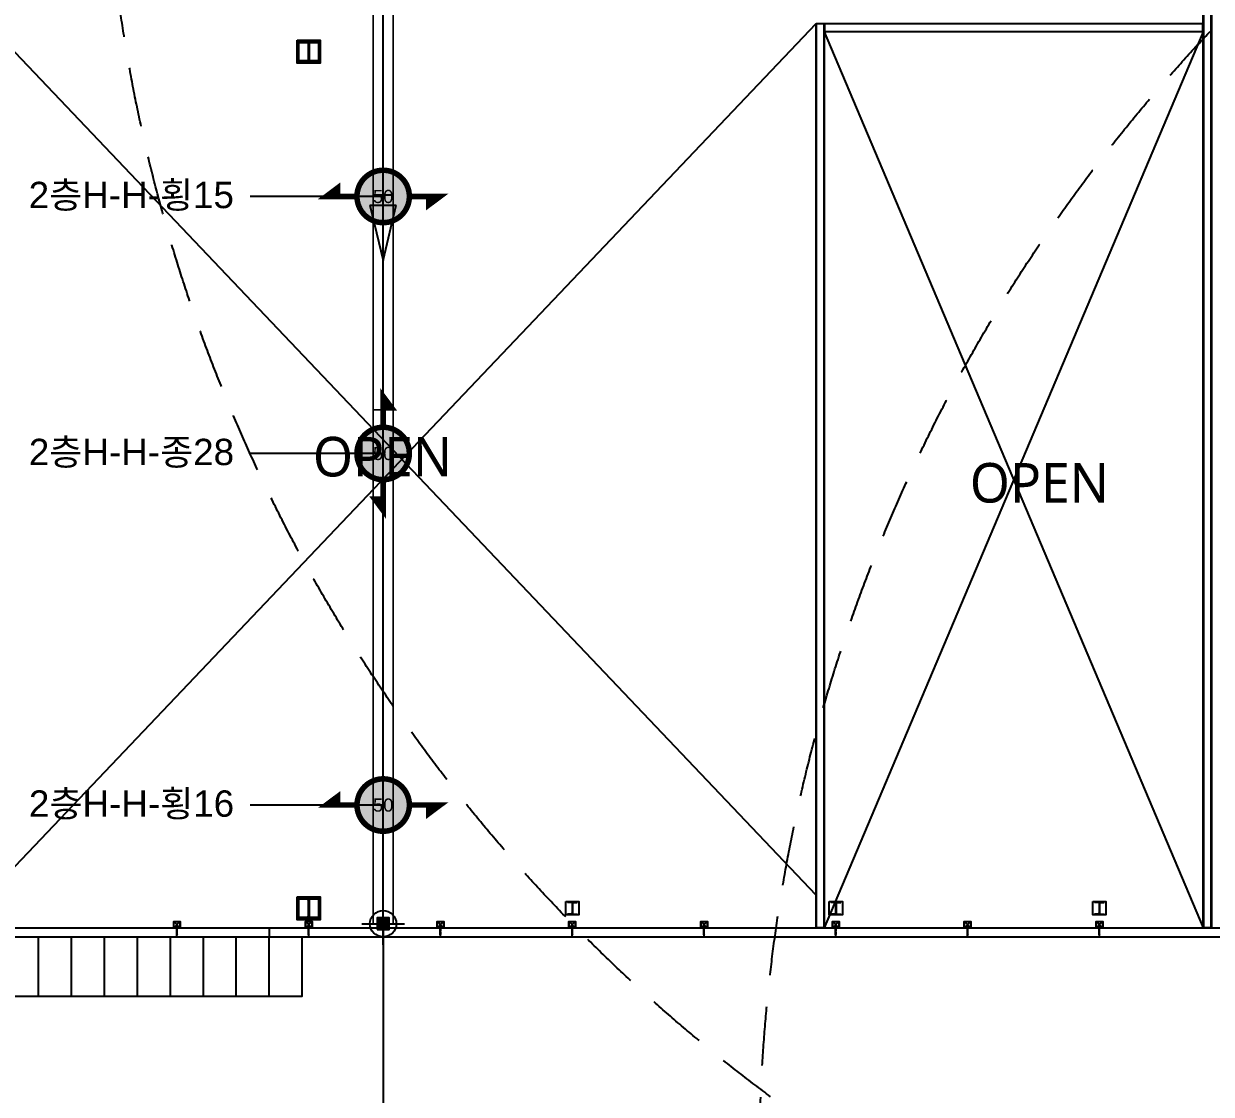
# Model space of a CAD drawing. Header units: millimetres. Extents: x 0 to 168200, y 0 to 118800.
# Drawn here: x 73200 to 91223, y 40102 to 56348 of the extents above; entities that cross this region are included whole.
import ezdxf
from ezdxf import colors
from ezdxf.entities.mleader import LeaderData, LeaderLine
from ezdxf.enums import TextEntityAlignment as Align
from ezdxf.math import Vec2, Vec3

# ---------------------------------------------------------------- set-up
doc = ezdxf.new("R2010")
doc.units = ezdxf.units.MM
doc.header["$LTSCALE"] = 200
for name, pattern in [('CEN-GAUN', [32.2, 30, -1, 0.2, -1]), ('CENTER', [50.8, 31.75, -6.35, 6.35, -6.35]), ('HID', [2.3, 1.5, -0.8]), ('HIDDEN', [0.375, 0.25, -0.125]), ('HIDDEN2', [1, 0.5, -0.5])]:
    doc.linetypes.add(name, pattern=pattern)
for name, color, linetype in [('BACK', 8, 'Continuous'), ('CEN', 1, 'CEN-GAUN'), ('SF-(TUTUM_P) ZONE', 7, 'Continuous'), ('SF-(TUTUM_P) 블럭', 7, 'Continuous'), ('메탈판넬-2', 8, 'Continuous'), ('소화', 1, 'Continuous'), ('투툼_버팀대_이름', 7, 'Continuous'), ('투툼_종방향버팀대', 7, 'Continuous'), ('투툼_횡방향버팀대', 7, 'Continuous')]:
    doc.layers.add(name, color=color, linetype=linetype)
doc.styles.get("Standard").update_dxf_attribs({"font": ''})
doc.styles.add('TutumMLeaderTextStyle', font='', dxfattribs={"height": 200})
doc.styles.add('스타일1', font='')
doc.styles.get('Standard').set_extended_font_data('Arial')
doc.styles.get('TutumMLeaderTextStyle').set_extended_font_data('Arial')
doc.styles.get('스타일1').set_extended_font_data('Malgun Gothic')

# ---------------------------------------------------------------- blocks, each defined once
blk = doc.blocks.new('FF-주배관말단')
h = blk.add_hatch()
h.set_pattern_fill('ANGLE', color=256)
h.set_pattern_definition([(0, (0, 0), (0, 6.985), [5.08, -1.905]), (90, (0, 0), (-6.985, 4e-16), [5.08, -1.905])])
h.paths.add_polyline_path([(45, 45), (-45, 45), (-45, -45), (45, -45)])
blk.add_lwpolyline([(-45, -45), (45, -45), (45, 45), (-45, 45)], close=True)
blk = doc.blocks.new('FF-횡방향-BRACE')
h = blk.add_hatch(color=254)
h.dxf.hatch_style = 1
h.paths.add_polyline_path([(198.5, 0.4, 1), (-199.2, 0.4, 1)])
at = {"color": 1, "const_width": 42}
for points in [[(-0.4, 346.8), (-0.4, 432.7), (63.6, 346.8)], [(-0.4, -346.1), (-0.4, -432), (-64.4, -346.1)]]:
    blk.add_lwpolyline(points, close=True, dxfattribs=at)
for points in [[(-0.4, 199.2), (-0.4, 432.7), (-0.4, 432.7)], [(-0.4, -198.5), (-0.4, -432), (-0.4, -432)]]:
    blk.add_lwpolyline(points, dxfattribs=at)
at = {"color": 1, "const_width": 42, "elevation": 1}
blk.add_lwpolyline([(-199.2, 0.4, 1), (198.5, 0.4, 1)], format="xyb", close=True, dxfattribs=at)
at = {"color": 18, "true_color": 0x000000}
blk.add_attdef('BORE', text='', height=100, dxfattribs=at).set_placement((-0.4, 0.4), align=Align.MIDDLE_CENTER)
blk = doc.blocks.new('_None')
blk = doc.blocks.new('FF-종방향-BRACE')
h = blk.add_hatch(color=254)
h.dxf.hatch_style = 1
h.paths.add_polyline_path([(0, 198.9, 1), (0, -198.9, 1)])
at = {"color": 5, "const_width": 42}
blk.add_lwpolyline([(0, -198.9, 1), (0, 198.9, 1)], format="xyb", close=True, dxfattribs=at)
for points in [[(-346.5, 0), (-432.4, 0), (-346.5, 64)], [(346.5, 0), (432.4, 0), (346.5, -64)]]:
    blk.add_lwpolyline(points, close=True, dxfattribs=at)
for points in [[(-198.9, 0), (-432.4, 0), (-432.4, 0)], [(198.9, 0), (432.4, 0), (432.4, 0)]]:
    blk.add_lwpolyline(points, dxfattribs=at)
at = {"color": 18, "true_color": 0x000000}
blk.add_attdef('BORE', text='', height=100, dxfattribs=at).set_placement((0, 0), align=Align.MIDDLE_CENTER)
blk = doc.blocks.new('S-SC12')
at = {"layer": 'BACK'}
for points in [[(-175, 175), (175, 175), (175, -175), (-175, -175)], [(-150, 150), (150, 150), (150, -150), (-150, -150)]]:
    blk.add_lwpolyline(points, close=True, dxfattribs=at)
blk.add_lwpolyline([(-150, -150), (-150, -135), (-23, -135, 0.414214), (-5, -117), (-5, 117, 0.414214), (-23, 135), (-150, 135), (-150, 150), (150, 150), (150, 135), (23, 135, 0.414214), (5, 117), (5, -117, 0.414214), (23, -135), (150, -135), (150, -150)], format="xyb", close=True, dxfattribs=at)
blk = doc.blocks.new('S-SC11')
at = {"layer": 'BACK'}
for points in [[(-175, 175), (175, 175), (175, -175), (-175, -175)], [(-150, 150), (150, 150), (150, -150), (-150, -150)]]:
    blk.add_lwpolyline(points, close=True, dxfattribs=at)
blk.add_lwpolyline([(-150, -150), (-150, -135), (-23, -135, 0.414214), (-5, -117), (-5, 117, 0.414214), (-23, 135), (-150, 135), (-150, 150), (150, 150), (150, 135), (23, 135, 0.414214), (5, 117), (5, -117, 0.414214), (23, -135), (150, -135), (150, -150)], format="xyb", close=True, dxfattribs=at)
blk = doc.blocks.new('*U113')
for p, q in [((59, 185), (0, 185)), ((91, 185), (150, 185)), ((59, 9), (0, 9)), ((72, 172), (72, 22)), ((78, 172), (78, 22)), ((91, 9), (150, 9))]:
    blk.add_line(p, q)
for points in [[(150, 185), (150, 194), (0, 194), (0, 185)], [(0, 9), (0, 0), (150, 0), (150, 9)]]:
    blk.add_lwpolyline(points)
for centre, start, end in [((59, 172), 0, 90), ((91, 172), 90, 180), ((59, 22), 270, 0), ((91, 22), 180, 270)]:
    blk.add_arc(centre, 13, start, end)
blk = doc.blocks.new('S-WC1')
at = {"layer": 'BACK'}
blk.add_lwpolyline([(-100, 100), (100, 100), (100, -100), (-100, -100)], close=True, dxfattribs=at)
blk.add_blockref('*U113', (-75, -97), dxfattribs=at)
blk = doc.blocks.new('x-stu-2Fcol')
at = {"layer": 'BACK'}
for name, p in [('S-SC11', (36000, -30000)), ('S-SC12', (36000, -43000)), ('S-WC1', (40000, -43000)), ('S-WC1', (44000, -43000)), ('S-WC1', (48000, -43000))]:
    blk.add_blockref(name, p, dxfattribs=at)
blk = doc.blocks.new('BOLT1')
at = {"layer": 'BACK', "linetype": 'HIDDEN'}
for p, q in [((10, 209), (5, 209)), ((5, -31), (5, 209)), ((7, 219), (6, 209)), ((6, -46), (6, 209)), ((10, 222), (7, 219)), ((9, 210), (7, 219)), ((10, 219), (8, 220)), ((10, 219), (9, 210)), ((10, 222), (10, 209)), ((10, 222), (13, 219)), ((10, 209), (15, 203)), ((13, 219), (15, 209)), ((16, 209), (15, 209)), ((15, -46), (15, 209)), ((16, -31), (16, 209)), ((6, -46), (0, -52)), ((21, -52), (0, -52)), ((16, -31), (5, -31)), ((15, -46), (6, -46)), ((15, -46), (21, -52))]:
    blk.add_line(p, q, dxfattribs=at)
at = {"layer": 'BACK'}
blk.add_line((10, -67), (10, 228), dxfattribs=at)
blk = doc.blocks.new('SQ-PIPE-100X100X4.5TS')
at = {"layer": 'BACK'}
for p, q in [((-46, 4), (46, 96)), ((46, 4), (-46, 96))]:
    blk.add_line(p, q, dxfattribs=at)
for points in [[(50, 0), (50, 100), (-50, 100), (-50, 0)], [(46, 4), (46, 96), (-46, 96), (-46, 4)]]:
    blk.add_lwpolyline(points, close=True, dxfattribs=at)
at = {"layer": 'BACK', "extrusion": (0, 0, -1), "xscale": -0.6121869552298449, "yscale": 0.6121869552298449, "zscale": -0.6121869552298449}
blk.add_blockref('BOLT1', (6, -77), dxfattribs=at)
blk = doc.blocks.new('X-PIPE-2f 하지')
at = {"layer": '메탈판넬-2', "xscale": -1}
for p in [(34000, -43300), (36000, -43300), (38000, -43300), (40000, -43300), (42000, -43300), (44000, -43300), (46000, -43300), (48000, -43300)]:
    blk.add_blockref('SQ-PIPE-100X100X4.5TS', p, dxfattribs=at)

msp = doc.modelspace()

# ---------------------------------------------------------------- hatches: boundary and pattern name
at = {"layer": 'BACK'}
h = msp.add_hatch(dxfattribs=at)
h.set_pattern_fill('_USER', color=256, scale=500, angle=90, pattern_type=0)
h.set_pattern_definition([(90, (74925, 40990), (-500, 3e-14), [])])
h.paths.add_polyline_path([(72425, 41590), (77425, 41590), (77425, 42490), (72425, 42490)])

# ---------------------------------------------------------------- linework, layer by layer
for p, q in [((72650, 43125), (85225, 56350)), ((85225, 43125), (72650, 56350)), ((85350, 56225), (91100, 42625)), ((91100, 56225), (85350, 42625)), ((41225, 42625), (92495, 42625)), ((41090, 42490), (92495, 42490))]:
    msp.add_line(p, q, dxfattribs=at)
for points in [[(91100, 56525), (91225, 56525), (91225, 42625), (91100, 42625), (91100, 56525)], [(91125, 56525), (91125, 56521), (91104, 56521), (91104, 42629), (91221, 42629), (91221, 56521), (91200, 56521), (91200, 56525)], [(85225, 56350), (85350, 56350), (85350, 42625), (85225, 42625), (85225, 56350)], [(85250, 56350), (85250, 56346), (85229, 56346), (85229, 42629), (85346, 42629), (85346, 56346), (85325, 56346), (85325, 56350)], [(91100, 56350), (91100, 56225), (85350, 56225), (85350, 56350), (91100, 56350)], [(91100, 56287.5), (91096, 56287.5), (91096, 56346), (85354, 56346), (85354, 56229), (91096, 56229), (91096, 56287.5), (91100, 56287.5)], [(76925, 42625), (76925, 42490)], [(72425, 42490), (72425, 41590), (77425, 41590), (77425, 42490)]]:
    msp.add_lwpolyline(points, dxfattribs=at)
at = {"layer": 'CEN', "linetype": 'HID', "ltscale": 3}
for centre in [(99402.9, 60165), (109365, 39047.9)]:
    msp.add_circle(centre, 25000, dxfattribs=at)
at = {"layer": 'SF-(TUTUM_P) ZONE', "color": 2, "linetype": 'HIDDEN2', "ltscale": 2, "const_width": 25}
for points in [[(78654.2, 56963.6), (78654.2, 56963.6), (78804.2, 56963.6), (78804.2, 50489.6), (78654.2, 50489.6), (78654.2, 50489.6), (78504.2, 50489.6), (78504.2, 56963.6), (78654.2, 56963.6)], [(78654.2, 56963.6), (78654.2, 56963.6), (78804.2, 56963.6), (78804.2, 42690), (78654.2, 42690), (78654.2, 42690), (78504.2, 42690), (78504.2, 56963.6), (78654.2, 56963.6)], [(78654.2, 50490), (78654.2, 50490), (78804.2, 50490), (78804.2, 42690), (78654.2, 42690), (78654.2, 42690), (78504.2, 42690), (78504.2, 50490), (78654.2, 50490)]]:
    msp.add_lwpolyline(points, dxfattribs=at)
at = {"layer": '소화'}
for p, q in [((78654.2, 42690), (78654.2, 71237.6)), ((78494.2, 53754.1), (78814.2, 53754.1)), ((78654.2, 52654), (78654.2, 53854.1)), ((78454.2, 53593.7), (78654.2, 52754)), ((78454.2, 53593.7), (78854.2, 53593.7)), ((78654.2, 52754), (78854.2, 53593.7)), ((78654.2, 42690), (78654.2, 33222.2))]:
    msp.add_line(p, q, dxfattribs=at)
at = {"layer": '소화', "linetype": 'CENTER'}
for p, q in [((78654.2, 42367.9), (78654.2, 43012.1)), ((78332.1, 42690), (78976.2, 42690))]:
    msp.add_line(p, q, dxfattribs=at)
at = {"layer": '소화'}
msp.add_circle((78654.2, 42690), 200, dxfattribs=at)

# ---------------------------------------------------------------- block references
at = {"layer": 'BACK'}
for name in ['X-PIPE-2f 하지', 'x-stu-2Fcol']:
    msp.add_blockref(name, (41525, 85925), dxfattribs=at)
at = {"layer": 'SF-(TUTUM_P) 블럭', "color": 0, "xscale": 2, "yscale": 2}
msp.add_blockref('FF-주배관말단', (78654.2, 42690), dxfattribs=at)
at = {"layer": '투툼_종방향버팀대', "color": 0}
ref = msp.add_blockref('FF-종방향-BRACE', (78654.2, 49826.6), dxfattribs=dict(at, xscale=2, yscale=2, zscale=2, rotation=270))
ref.add_attrib('BORE', '50', dxfattribs={"layer": '0', "color": 18, "true_color": 0x000000, "height": 200}).set_placement((78654.2, 49826.6), align=Align.MIDDLE_CENTER)
at = {"layer": '투툼_횡방향버팀대', "color": 0}
ref = msp.add_blockref('FF-횡방향-BRACE', (78653.8, 53726.3, -1), dxfattribs=dict(at, xscale=2, yscale=2, zscale=2, rotation=270))
ref.add_attrib('BORE', '50', dxfattribs={"layer": '0', "color": 18, "true_color": 0x000000, "height": 200}).set_placement((78654.5, 53727, -1), align=Align.MIDDLE_CENTER)
ref = msp.add_blockref('FF-횡방향-BRACE', (78654.2, 44490), dxfattribs=dict(at, xscale=2, yscale=2, zscale=2, rotation=270))
ref.add_attrib('BORE', '50', dxfattribs={"layer": '0', "color": 18, "true_color": 0x000000, "height": 200}).set_placement((78654.9, 44490.7), align=Align.MIDDLE_CENTER)

# ---------------------------------------------------------------- texts
at = {"layer": 'BACK', "linetype": 'Continuous', "style": '스타일1'}
for p in [(78643.2, 49777.6), (88613.7, 49381.2)]:
    msp.add_text('OPEN', height=600, dxfattribs=at).set_placement(p, align=Align.MIDDLE_CENTER)

# ---------------------------------------------------------------- leaders
at = {"layer": '투툼_버팀대_이름'}
ml = msp.add_multileader_mtext('Standard', dxfattribs=at)
ml.set_content('2층H-H-횡15', color=256, style='TutumMLeaderTextStyle')
ml.set_leader_properties()
ml.set_arrow_properties(name='NONE')
ml.build(insert=Vec2(0, 0))
ml.multileader.update_dxf_attribs({"has_text_frame": 1, "text_left_attachment_type": 2, "text_right_attachment_type": 2, "dogleg_length": 16, "arrow_head_size": 200})
ctx = ml.context
ctx.base_point, ctx.char_height, ctx.arrow_head_size, ctx.landing_gap_size, ctx.plane_origin = Vec3(73074.1, 53726.3, -1), 400, 200, 200, Vec3(72653.8, 53726.3, -1)
ctx.left_attachment, ctx.right_attachment = 2, 2
notes = []
notes.append((ctx, [(0, (1, 1, 0), (76653.8, 53726.3, -1), (-1, 0), 16, [(0, [(78653.8, 53726.3, -1)], 0, [])])]))
ctx.mtext.insert, ctx.mtext.flow_direction = Vec3(73274.1, 53949.5, -1), 5
ml = msp.add_multileader_mtext('Standard', dxfattribs=at)
ml.set_content('2층H-H-종28', color=256, style='TutumMLeaderTextStyle')
ml.set_leader_properties()
ml.set_arrow_properties(name='NONE')
ml.build(insert=Vec2(0, 0))
ml.multileader.update_dxf_attribs({"has_text_frame": 1, "text_left_attachment_type": 2, "text_right_attachment_type": 2, "dogleg_length": 16, "arrow_head_size": 200})
ctx = ml.context
ctx.base_point, ctx.char_height, ctx.arrow_head_size, ctx.landing_gap_size, ctx.plane_origin = Vec3(73076.7, 49826.6), 400, 200, 200, Vec3(72654.2, 49826.6)
ctx.left_attachment, ctx.right_attachment = 2, 2
notes.append((ctx, [(0, (1, 1, 0), (76654.2, 49826.6), (-1, 0), 16, [(0, [(78654.2, 49826.6)], 0, [])])]))
ctx.mtext.insert, ctx.mtext.flow_direction = Vec3(73276.7, 50049.3), 5
ml = msp.add_multileader_mtext('Standard', dxfattribs=at)
ml.set_content('2층H-H-횡16', color=256, style='TutumMLeaderTextStyle')
ml.set_leader_properties()
ml.set_arrow_properties(name='NONE')
ml.build(insert=Vec2(0, 0))
ml.multileader.update_dxf_attribs({"has_text_frame": 1, "text_left_attachment_type": 2, "text_right_attachment_type": 2, "dogleg_length": 16, "arrow_head_size": 200})
ctx = ml.context
ctx.base_point, ctx.char_height, ctx.arrow_head_size, ctx.landing_gap_size, ctx.plane_origin = Vec3(73077.8, 44490), 400, 200, 200, Vec3(72654.2, 44490)
ctx.left_attachment, ctx.right_attachment = 2, 2
notes.append((ctx, [(0, (1, 1, 0), (76654.2, 44490), (-1, 0), 16, [(0, [(78654.2, 44490)], 0, [])])]))
ctx.mtext.insert, ctx.mtext.flow_direction = Vec3(73277.8, 44713.2), 5
for ctx, leaders in notes:
    for number, flags, end, landing, length, lines in leaders:
        leader = LeaderData()
        leader.index, (leader.has_last_leader_line, leader.has_dogleg_vector, leader.attachment_direction) = number, flags
        leader.last_leader_point, leader.dogleg_vector, leader.dogleg_length = Vec3(end), Vec3(landing), length
        for number, points, colour, breaks in lines:
            line = LeaderLine()
            line.index, line.vertices, line.color, line.breaks = number, Vec3.list(points), colors.encode_raw_color(colour), breaks
            leader.lines.append(line)
        ctx.leaders.append(leader)

doc.saveas('drawing.dxf')
